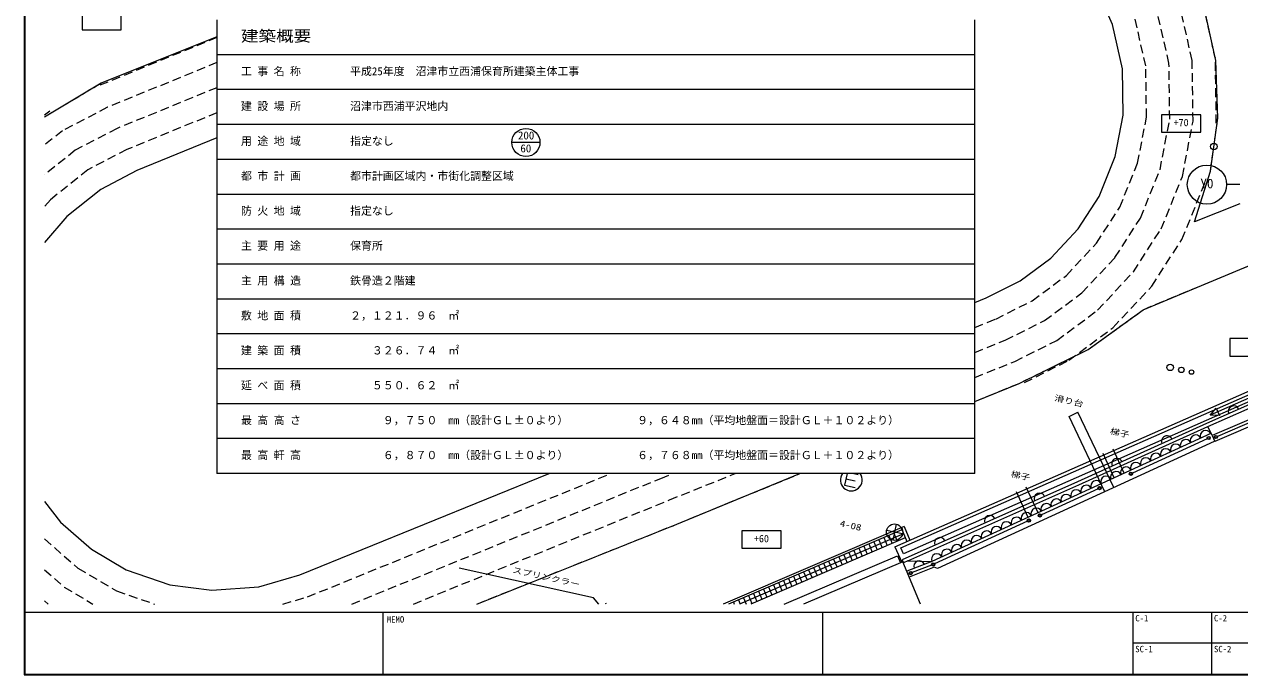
# Model space of a CAD drawing. Units: millimetres, scale not verified. Extents: x -56617 to 56645, y -39182 to 40051.
# Drawn here: x -56617 to -927, y -39182 to -9361 of the extents above; entities that cross this region are included whole.
import ezdxf
from ezdxf.enums import TextEntityAlignment as Align

# ---------------------------------------------------------------- set-up
doc = ezdxf.new("R2010")
doc.units = ezdxf.units.MM
doc.header["$LTSCALE"] = 200
doc.linetypes.add('DASHED2', pattern=[3, 2, -1])
for name, color, linetype, lineweight in [('0-2_仕上', 4, 'Continuous', 9), ('0-5_寸法', 4, 'Continuous', 9), ('2-E_2-Eﾚｲﾔ', 4, 'Continuous', 9), ('3-4_その他1', 4, 'Continuous', 18), ('3-F_太線', 3, 'Continuous', 18), ('F-0_F-0ﾚｲﾔ', 7, 'Continuous', 18), ('F-2_F-2ﾚｲﾔ', 7, 'Continuous', 18)]:
    doc.layers.add(name, color=color, linetype=linetype, lineweight=lineweight)
doc.layers.add('F-9_F-9ﾚｲﾔ', color=7, linetype='Continuous')
doc.styles.add('ＭＳ ゴシック', font='')
doc.styles.get('ＭＳ ゴシック').set_extended_font_data('MS Gothic')

msp = doc.modelspace()

# ---------------------------------------------------------------- linework, layer by layer
at = {"layer": '0-2_仕上'}
for p, q in [((-6757.6, -9366.5), (-7502.4, -7699.7)), ((-2026.4, -11026.9), (-2586.8, -8459.3)), ((-6293.4, -11399.9), (-6757.6, -9366.5)), ((-47789.3, -9937.5), (-53094.4, -12064.7)), ((-1932, -13669.9), (-2026.4, -11026.9)), ((-6264, -13521.5), (-6293.4, -11399.9)), ((-53094.4, -12064.7), (-55690.5, -13619.4)), ((-6630.1, -15429.4), (-6264, -13521.5)), ((-2266.9, -16093.6), (-1932, -13669.9)), ((-47789.3, -14568.3), (-51465.7, -16069.7)), ((-7372.4, -17258), (-6630.1, -15429.4)), ((-51465.7, -16069.7), (-53115.4, -16929.6)), ((-2992, -18413.1), (-2266.9, -16093.6)), ((-53115.4, -16929.6), (-54671.2, -18170.9)), ((-8329, -18741.6), (-7372.4, -17258)), ((-926.9, -17598.4), (-2992, -18413.1)), ((-54671.2, -18170.9), (-55690.5, -19369.6)), ((-9581.3, -20078.6), (-8329, -18741.6)), ((-10991.6, -21125.5), (-9581.3, -20078.6)), ((-5345, -22445.4), (179.2, -20143.5)), ((-12542.3, -21901.3), (-10991.6, -21125.5)), ((-13061.9, -22109.8), (-12542.3, -21901.3)), ((-7869.8, -24273.2), (-5345, -22445.4)), ((9211, -22535.6), (-2454.6, -27660.3)), ((-2393.5, -27797.3), (9271.4, -22672.9)), ((-11038.4, -25827.3), (-7869.8, -24273.2)), ((-2637.1, -27119.7), (3029.5, -24617.6)), ((-2576.7, -27257), (3090.6, -24754.5)), ((3212.8, -25028.5), (-2455.8, -27531.6)), ((5359.4, -24968.9), (-2185.9, -28210)), ((5479.7, -25243.8), (-2067.5, -28485.7)), ((-13061.9, -26660), (-11038.4, -25827.3)), ((10.2, -26271.1), (-2276.8, -27280.9)), ((-8747, -27344.9), (-8340.9, -27151.1)), ((-8601.4, -29736.2), (-2637.1, -27119.7)), ((-8541, -29873.5), (-2576.7, -27257)), ((-6693.7, -30603.4), (-8340.9, -27151.1)), ((-2276.8, -27280.9), (-2009.5, -26957.9)), ((-1858, -27301), (-2276.8, -27280.9)), ((-2009.5, -26957.9), (-1858, -27301)), ((643.1, -27142), (-1943.9, -28253.3)), ((-7102.5, -30791.6), (-8747, -27344.9)), ((-2455.8, -27531.6), (-8420.1, -30148.1)), ((-2454.6, -27660.3), (-8355.8, -30333.9)), ((-8294.3, -30470.7), (-2393.5, -27797.3)), ((-2185.9, -28210), (-2393.5, -27797.3)), ((-2256.2, -28125.7), (-15029, -33992)), ((-2415.5, -28359.9), (-5844.9, -29935)), ((-2185.9, -28210), (-2067.5, -28485.7)), ((-2089.3, -28489.2), (-14771.9, -34314.1)), ((-6223.7, -29947.9), (-6726.8, -28836.4)), ((-6678.1, -30156.6), (-7182.3, -29042.6)), ((-43989.7, -34607.7), (-32560.6, -29958.2)), ((-26722.2, -32281.5), (-21076.5, -29958.2)), ((-18914.5, -29958.2), (-19033.6, -30491.5)), ((-18414.9, -30014.9), (-18668.9, -29958.2)), ((-16724.2, -33323.9), (-8601.4, -29736.2)), ((-16453.2, -33368.2), (-8541, -29873.5)), ((-19033.6, -30491.5), (-18545.6, -30600.5)), ((-18968.2, -30198.7), (-18553.5, -30291.3)), ((-8355.8, -30333.9), (-16397.8, -33918)), ((-8420.1, -30148.1), (-16332, -33642.7)), ((-16126.6, -33961.4), (-8294.3, -30470.7)), ((-10164.8, -31758), (-10705, -30581.8)), ((-10619.2, -31966.6), (-11159.3, -30790.5)), ((-7416.9, -30657), (-10015.2, -31850.3)), ((-55690.5, -31233.6), (-54957.9, -32185.6)), ((-54957.9, -32185.6), (-53532.8, -33433.4)), ((-35882.7, -35941.6), (-26722.2, -32281.5)), ((-10655.3, -32144.3), (-14904, -34095.7)), ((-16306.8, -32387.4), (-24601.7, -35941.6)), ((-16405.3, -32538.4), (-24347.8, -35941.6)), ((-16326.5, -32722.2), (-23840, -35941.6)), ((-17003.8, -32794.9), (-16846.3, -33162.5)), ((-16774, -32696.4), (-16616.5, -33064.1)), ((-16444.6, -32446.5), (-16173.6, -33079)), ((-16306.8, -32387.4), (-16035.7, -33019.9)), ((-16247.7, -32906.1), (-23332.2, -35941.6)), ((-18382.6, -33385.6), (-18225.1, -33753.3)), ((-18152.8, -33287.2), (-17995.3, -33654.8)), ((-17923, -33188.7), (-17765.5, -33556.4)), ((-17693.2, -33090.2), (-17535.7, -33457.9)), ((-17463.4, -32991.8), (-17305.9, -33359.5)), ((-17233.6, -32893.3), (-17076.1, -33261)), ((-16724.2, -33323.9), (-16413.7, -34026.9)), ((-16332, -33642.7), (-16453.2, -33368.2)), ((-53532.8, -33433.4), (-51947, -34367)), ((-21798.7, -35941.6), (-16609, -33730.5)), ((-19531.6, -33877.9), (-19374, -34245.6)), ((-19301.8, -33779.5), (-19144.2, -34147.1)), ((-19072, -33681), (-18914.5, -34048.7)), ((-18842.2, -33582.6), (-18684.7, -33950.2)), ((-18612.4, -33484.1), (-18454.9, -33851.8)), ((-16609, -33730.5), (-16472.1, -34051.8)), ((-16397.8, -33918), (-16336.7, -34055.1)), ((-16126.6, -33961.4), (-16336.7, -34055.1)), ((-16126.6, -33961.4), (-15029, -33992)), ((-51947, -34367), (-49948.7, -35060)), ((-30543.4, -35664.9), (-36692.1, -34292.4)), ((-20910.3, -34468.7), (-20752.8, -34836.4)), ((-16365.2, -34006.3), (-20907.7, -35941.6)), ((-20680.6, -34370.2), (-20523, -34737.9)), ((-20450.8, -34271.8), (-20293.2, -34639.5)), ((-20221, -34173.3), (-20063.4, -34541)), ((-19991.2, -34074.9), (-19833.6, -34442.5)), ((-19761.4, -33976.4), (-19603.8, -34344.1)), ((-15557.3, -35941.6), (-16365.2, -34006.3)), ((-15029, -33992), (-16185.9, -34435.8)), ((-14932.3, -34244.1), (-16070, -34713.3)), ((-15042.2, -34153.8), (-15932, -34495.2)), ((-14771.9, -34314.1), (-14932.3, -34244.1)), ((-49948.7, -35060), (-48030.1, -35312.6)), ((-45866.2, -35150.3), (-43989.7, -34607.7)), ((-22289.1, -35059.5), (-22131.6, -35427.1)), ((-22059.3, -34961), (-21901.8, -35328.7)), ((-21829.5, -34862.5), (-21672, -35230.2)), ((-21599.7, -34764.1), (-21442.2, -35131.8)), ((-21369.9, -34665.6), (-21212.4, -35033.3)), ((-21140.1, -34567.2), (-20982.6, -34934.8)), ((-48030.1, -35312.6), (-45866.2, -35150.3)), ((-23438.1, -35551.8), (-23280.5, -35919.4)), ((-23208.3, -35453.3), (-23050.8, -35821)), ((-22978.5, -35354.8), (-22821, -35722.5)), ((-22748.7, -35256.4), (-22591.2, -35624.1)), ((-22518.9, -35157.9), (-22361.4, -35525.6)), ((-30290.1, -35941.6), (-30543.4, -35664.9)), ((-29953.1, -35941.6), (-29971.5, -35906.3)), ((-24127.5, -35847.2), (-24087, -35941.6)), ((-23897.7, -35748.7), (-23815, -35941.6)), ((-23667.9, -35650.2), (-23543.1, -35941.6))]:
    msp.add_line(p, q, dxfattribs=at)
at = {"layer": '0-2_仕上', "linetype": 'DASHED2'}
for p, q in [((-4166.7, -11145.3), (-4727.6, -8688.5)), ((-2026.4, -11026.9), (-2586.8, -8459.3)), ((-5230, -11272.6), (-5742.6, -9027.5)), ((-47789.3, -9966.8), (-53259.4, -12200.7)), ((-47789.3, -11117.2), (-52811, -13168)), ((-1998.4, -13897.3), (-2040, -10890.7)), ((-5197.6, -13615.4), (-5230, -11272.6)), ((-4131.2, -13709.4), (-4166.7, -11145.3)), ((-53094.4, -12064.7), (-55690.5, -13619.4)), ((-47789.3, -12267.6), (-52362.6, -14135.2)), ((-55450, -13342.5), (-55690.5, -13534.3)), ((-52811, -13168), (-54866.3, -14239.2)), ((-47789.3, -13417.9), (-51914.2, -15102.5)), ((-5604, -15732.9), (-5197.6, -13615.4)), ((-4577.8, -16036.5), (-4131.2, -13709.4)), ((-2266.9, -16093.6), (-1932, -13669.9)), ((-54866.3, -14239.2), (-55690.5, -14896.8)), ((-52362.6, -14135.2), (-54282.7, -15136)), ((-54282.7, -15136), (-55690.5, -16259.2)), ((-51914.2, -15102.5), (-53699, -16032.8)), ((-53699, -16032.8), (-55415.9, -17402.6)), ((-5474, -18244.3), (-4577.8, -16036.5)), ((-4524.8, -18737.4), (-3551.6, -16340.1)), ((-3575.6, -19230.6), (-2525.4, -16643.6)), ((-55415.9, -17402.6), (-55690.5, -17725.5)), ((-6643.1, -20057.4), (-5474, -18244.3)), ((-5800.1, -20715.3), (-4524.8, -18737.4)), ((-8869.6, -20876.6), (-7486.1, -19399.5)), ((-4957.1, -21373.2), (-3575.6, -19230.6)), ((-8157.8, -21674.6), (-6643.1, -20057.4)), ((-5345, -22445.4), (179.2, -20143.5)), ((-10431.7, -22036.2), (-8869.6, -20876.6)), ((-7446.1, -22472.6), (-5800.1, -20715.3)), ((-9871.8, -22946.9), (-8157.8, -21674.6)), ((-6734.3, -23270.6), (-4957.1, -21373.2)), ((-12105, -22873.4), (-10431.7, -22036.2)), ((-9311.9, -23857.6), (-7446.1, -22472.6)), ((-7869.8, -24273.2), (-5345, -22445.4)), ((-13061.9, -23257.4), (-12105, -22873.4)), ((-11667.6, -23845.5), (-9871.8, -22946.9)), ((-8751.9, -24768.3), (-6734.3, -23270.6)), ((-13061.9, -24404.9), (-11667.6, -23845.5)), ((-11230.3, -24817.5), (-9311.9, -23857.6)), ((-11038.4, -25827.3), (-7869.8, -24273.2)), ((-13061.9, -25552.5), (-11230.3, -24817.5)), ((-10793, -25789.6), (-8751.9, -24768.3)), ((-13061.9, -26660), (-11038.4, -25827.3)), ((-43640.2, -35615.2), (-29734.3, -29958.2)), ((-27454, -30180.3), (-26900.5, -29958.2)), ((-27055, -31167.7), (-24040.8, -29958.2)), ((-26722.2, -32281.5), (-21076.5, -29958.2)), ((-41616.1, -35941.6), (-27454, -30180.3)), ((-38789.8, -35941.6), (-27055, -31167.7)), ((-35882.7, -35941.6), (-26722.2, -32281.5)), ((-55690.5, -32959.7), (-54159.2, -34300.5)), ((-55690.5, -34375.3), (-54785.6, -35167.6)), ((-54159.2, -34300.5), (-52396, -35338.5)), ((-54785.6, -35167.6), (-53470.8, -35941.6)), ((-52396, -35338.5), (-50657.2, -35941.6)), ((-44768.7, -35941.6), (-43640.2, -35615.2)), ((-55690.5, -35790.8), (-55518.3, -35941.6))]:
    msp.add_line(p, q, dxfattribs=at)
for points in [[(-3551.6, -16340.1), (-3064.8, -13803.4), (-3103.3, -11018), (-3712.6, -8349.5)], [(-7486.1, -19399.5), (-6423.2, -17751.1), (-5604, -15732.9)]]:
    msp.add_lwpolyline(points, dxfattribs=at)
at = {"layer": '0-2_仕上'}
for centre, radius in [((-4111.4, -25091.5), 150), ((-3599, -25205.9), 125), ((-3135.4, -25309.4), 100), ((-2347.4, -28328.6), 75), ((-2347.4, -28328.6), 60), ((-2347.4, -28328.6), 50), ((-2012.8, -28282.9), 75), ((-2012.8, -28282.9), 60), ((-2012.8, -28282.9), 50), ((-5913, -29966.3), 75), ((-5913, -29966.3), 60), ((-5913, -29966.3), 50), ((-7348.7, -30625.7), 75), ((-7348.7, -30625.7), 60), ((-7348.7, -30625.7), 50), ((-10587.1, -32113), 75), ((-10587.1, -32113), 60), ((-10587.1, -32113), 50), ((-10083.4, -31881.6), 75), ((-10083.4, -31881.6), 60), ((-10083.4, -31881.6), 50), ((-16002, -34522), 75), ((-16002, -34522), 60), ((-16002, -34522), 50), ((-14972.2, -34127), 75), ((-14972.2, -34127), 60), ((-14972.2, -34127), 50)]:
    msp.add_circle(centre, radius, dxfattribs=at)
for centre, radius, start, end in [((-1199.6, -27108.9), 250, 23.7159, 203.7159), ((-4266.6, -28481.2), 250, 24.37367, 204.37367), ((-3396.2, -28650.4), 251, 24.89528, 204.44182), ((-2940.1, -28440.9), 251, 24.89528, 204.44182), ((-2483.9, -28231.3), 251, 24.89528, 204.44182), ((-4308.6, -29069.4), 251, 24.89528, 204.44182), ((-3852.4, -28859.9), 251, 24.89528, 204.44182), ((-6543.8, -29513), 250, 24.37367, 204.37367), ((-5677.1, -29697.9), 251, 24.89528, 204.44182), ((-5220.9, -29488.4), 251, 24.89528, 204.44182), ((-4764.8, -29278.9), 251, 24.89528, 204.44182), ((-18724.2, -30253.2), 500, 143.83915, 36.16085), ((-6589.4, -30117), 251, 24.89528, 204.44182), ((-6133.3, -29907.4), 251, 24.89528, 204.44182), ((-7957.9, -30745.5), 251, 24.89528, 204.44182), ((-7501.8, -30536), 251, 24.89528, 204.44182), ((-7045.6, -30326.5), 251, 24.89528, 204.44182), ((-10093.3, -31108.3), 250, 24.02149, 204.02149), ((-9326.5, -31374), 251, 24.89528, 204.44182), ((-8870.3, -31164.5), 251, 24.89528, 204.44182), ((-8414.1, -30955), 251, 24.89528, 204.44182), ((-10238.8, -31793), 251, 24.89528, 204.44182), ((-9782.6, -31583.5), 251, 24.89528, 204.44182), ((-12376.8, -32126), 250, 24.02149, 204.02149), ((-11607.3, -32421.6), 251, 24.89528, 204.44182), ((-11151.1, -32212.1), 251, 24.89528, 204.44182), ((-10695, -32002.6), 251, 24.89528, 204.44182), ((-12975.8, -33050.1), 251, 24.89528, 204.44182), ((-12519.7, -32840.6), 251, 24.89528, 204.44182), ((-12063.5, -32631.1), 251, 24.89528, 204.44182), ((-14660.3, -33143.7), 250, 24.02149, 204.02149), ((-13888.2, -33469.1), 251, 24.89528, 204.44182), ((-13432, -33259.6), 251, 24.89528, 204.44182), ((-15607.4, -34213.9), 250, 20.9886, 200.9886), ((-14800.5, -33888.2), 251, 24.89528, 204.44182), ((-14344.3, -33678.6), 251, 24.89528, 204.44182)]:
    msp.add_arc(centre, radius, start, end, dxfattribs=at)
at = {"layer": '0-5_寸法'}
for p, q in [((-16660.2, -32280.9), (-16823.6, -33012.9)), ((-16375.9, -32728.6), (-17107.9, -32565.2))]:
    msp.add_line(p, q, dxfattribs=at)
msp.add_circle((-16741.9, -32646.9), 375, dxfattribs=at)
at = {"layer": '2-E_2-Eﾚｲﾔ'}
msp.add_circle((-2110.8, -14964.3), 150, dxfattribs=at)
at = {"layer": '3-4_その他1', "color": 7}
for points in [[(-53971.7, -9621.8), (-52171.7, -9621.8), (-52171.7, -8821.8), (-53971.7, -8821.8)], [(-4510.2, -14305.6), (-2710.2, -14305.6), (-2710.2, -13505.6), (-4510.2, -13505.6)], [(-1375.8, -24570), (424.2, -24570), (424.2, -23770), (-1375.8, -23770)], [(-23740.1, -33380.2), (-21940.1, -33380.2), (-21940.1, -32580.2), (-23740.1, -32580.2)]]:
    msp.add_lwpolyline(points, close=True, dxfattribs=at)
at = {"layer": '3-F_太線'}
msp.add_line((-927, -16712.8), (-1527, -16712.8), dxfattribs=at)
at = {"layer": '3-F_太線', "color": 7}
msp.add_circle((-2427, -16712.8), 900, dxfattribs=at)
at = {"layer": 'F-0_F-0ﾚｲﾔ'}
for p, q in [((-56616.6, 39153.7), (-56616.6, -39181.9)), ((-56588.3, 39125.4), (-56588.3, -39153.7)), ((56616.6, -36325.7), (-56588.3, -36325.7)), ((-40171.7, -39153.7), (-40171.7, -36325.7)), ((-20022.2, -39153.7), (-20022.2, -36325.7)), ((-5811.5, -39153.7), (-5811.5, -36325.7)), ((-2205.8, -39153.7), (-2205.8, -36325.7)), ((37527.6, -37739.7), (-5811.5, -37739.7)), ((-56616.6, -39181.9), (56644.8, -39181.9)), ((-56588.3, -39153.7), (56616.6, -39153.7))]:
    msp.add_line(p, q, dxfattribs=at)
at = {"layer": 'F-0_F-0ﾚｲﾔ', "color": 4, "lineweight": 9}
for p, q in [((-13061.9, -10758.1), (-47789.3, -10758.1)), ((-13061.9, -12358.2), (-47789.3, -12358.2)), ((-13061.9, -13958.2), (-47789.3, -13958.2)), ((-32988.4, -14779.4), (-34276.5, -14779.4)), ((-13061.9, -15558.2), (-47789.3, -15558.2)), ((-13061.9, -17158.2), (-47789.3, -17158.2)), ((-13061.9, -18758.2), (-47789.3, -18758.2)), ((-13061.9, -20358.2), (-47789.3, -20358.2)), ((-13061.9, -21958.2), (-47789.3, -21958.2)), ((-13061.9, -23558.2), (-47789.3, -23558.2)), ((-13061.9, -25158.2), (-47789.3, -25158.2)), ((-13061.9, -26758.2), (-47789.3, -26758.2)), ((-13061.9, -28358.2), (-47789.3, -28358.2))]:
    msp.add_line(p, q, dxfattribs=at)
msp.add_circle((-33632.4, -14779.4), 644, dxfattribs=at)
at = {"layer": 'F-2_F-2ﾚｲﾔ'}
for p, q in [((-47789.3, -9158.1), (-47789.3, -29958.2)), ((-13061.9, -29958.2), (-13061.9, -9158.1)), ((-13061.9, -29958.2), (-47789.3, -29958.2))]:
    msp.add_line(p, q, dxfattribs=at)

# ---------------------------------------------------------------- texts
at = {"layer": '0-2_仕上', "style": 'ＭＳ ゴシック', "width": 1.25}
for s, p in [('滑り台', (-9453.5, -26690.8)), ('梯子', (-6905.3, -28204.9)), ('梯子', (-11452.8, -30169.5)), ('スプリンクラー', (-34286.5, -34575.3))]:
    msp.add_text(s, height=263.9, rotation=347.417, dxfattribs=at).set_placement(p, align=Align.BOTTOM_LEFT)
at = {"layer": '0-5_寸法', "color": 7, "style": 'ＭＳ ゴシック', "width": 1.25}
msp.add_text('4-08', height=293.3, rotation=347.417, dxfattribs=at).set_placement((-19287.9, -32457.9), align=Align.BOTTOM_LEFT)
at = {"layer": '3-4_その他1', "style": 'ＭＳ ゴシック'}
for s, p in [('+70', (-3955.2, -14135.6)), ('+60', (-23185.1, -33210.2))]:
    msp.add_text(s, height=337.2, dxfattribs=at).set_placement(p, align=Align.BOTTOM_LEFT)
at = {"layer": '3-F_太線', "color": 7, "style": 'ＭＳ ゴシック'}
msp.add_text('Y0', height=439.9, dxfattribs=at).set_placement((-2727, -17012.8), align=Align.BOTTOM_LEFT)
at = {"layer": 'F-0_F-0ﾚｲﾔ', "style": 'ＭＳ ゴシック'}
for s, height, p in [('工 事 名 称', 366.6, (-46689.3, -11808.2)), ('平成25年度\u3000沼津市立西浦保育所建築主体工事', 366.6, (-41689.3, -11808.2)), ('建 設 場 所', 366.6, (-46689.3, -13408.2)), ('沼津市西浦平沢地内', 366.6, (-41689.3, -13408.2)), ('用 途 地 域', 366.6, (-46689.3, -15008.2)), ('指定なし', 366.6, (-41689.3, -15008.2)), ('200', 366.6, (-33996.5, -14750.9)), ('60', 366.6, (-33885.9, -15344.1)), ('都 市 計 画', 366.6, (-46689.3, -16608.2)), ('都市計画区域内・市街化調整区域', 366.6, (-41689.3, -16608.2)), ('防 火 地 域', 366.6, (-46689.3, -18208.2)), ('指定なし', 366.6, (-41689.3, -18208.2)), ('主 要 用 途', 366.6, (-46689.3, -19808.2)), ('保育所', 366.6, (-41689.3, -19808.2)), ('主 用 構 造', 366.6, (-46689.3, -21408.2)), ('鉄骨造２階建', 366.6, (-41689.3, -21408.2)), ('敷 地 面 積', 366.6, (-46689.3, -23008.2)), ('２，１２１．９６\u3000㎡', 366.6, (-41689.3, -23008.2)), ('建 築 面 積', 366.6, (-46689.3, -24608.2)), ('\u3000\u3000３２６．７４\u3000㎡', 366.6, (-41689.3, -24608.2)), ('延 べ 面 積', 366.6, (-46689.3, -26208.2)), ('\u3000\u3000５５０．６２\u3000㎡', 366.6, (-41689.3, -26208.2)), ('最 高 高 さ', 366.6, (-46689.3, -27808.2)), ('\u3000\u3000\u3000９，７５０\u3000mm（設計ＧＬ±０より）', 366.6, (-41689.3, -27808.2)), ('９，６４８mm（平均地盤面＝設計ＧＬ＋１０２より）', 366.6, (-28537.1, -27808.2)), ('最 高 軒 高', 366.6, (-46689.3, -29408.2)), ('\u3000\u3000\u3000６，８７０\u3000mm（設計ＧＬ±０より）', 366.6, (-41689.3, -29408.2)), ('６，７６８mm（平均地盤面＝設計ＧＬ＋１０２より）', 366.6, (-28537.1, -29408.2)), ('MEMO', 293.3, (-40006.1, -36879.2)), ('C-1', 293.3, (-5711.5, -36825.7)), ('C-2', 293.3, (-2105.8, -36825.7)), ('SC-1', 293.3, (-5711.5, -38239.7)), ('SC-2', 293.3, (-2105.8, -38239.7))]:
    msp.add_text(s, height=height, dxfattribs=at).set_placement(p, align=Align.BOTTOM_LEFT)
at = {"layer": 'F-9_F-9ﾚｲﾔ', "color": 3, "style": 'ＭＳ ゴシック', "width": 1.15}
msp.add_text('建築概要', height=513.2, dxfattribs=at).set_placement((-46689.3, -10308.2), align=Align.BOTTOM_LEFT)

doc.saveas('drawing.dxf')
